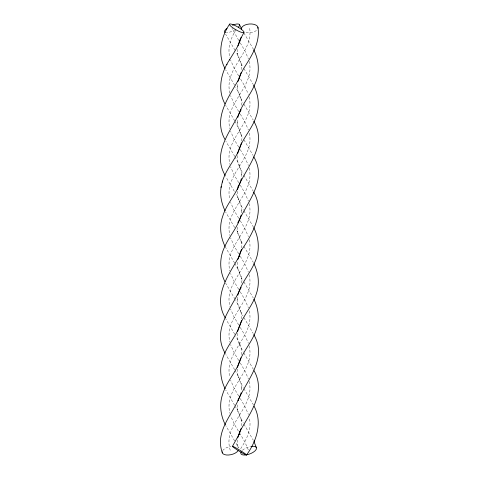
<?xml version="1.0" encoding="UTF-8"?>
<svg xmlns="http://www.w3.org/2000/svg" width="479" height="479" viewBox="0 0 479 479"><rect width="100%" height="100%" fill="white"/><g stroke="black" fill="none" stroke-linecap="round" stroke-linejoin="round"><path stroke-width="0.36" stroke-dasharray="2.4 1.8" d="M237.398 49.385L237.566 54.259L237.392 53.175L238.249 56.791L239.668 60.54L242.937 66.803M237.428 84.466L237.255 86.561L237.189 85.424C237.267 91.549 239.907 97.255 242.961 102.44M237.374 120.235L237.207 122.343L237.243 121.205C237.327 127.282 239.937 132.946 242.967 138.09M241.602 69.497L241.434 64.623L241.59 65.713L240.733 62.102L239.32 58.36L236.057 52.109M237.392 155.591L237.56 160.471L238.404 164.022L239.787 167.68L239.464 166.937L243.158 173.955M241.59 105.272L241.422 100.404L240.584 96.878L240.823 97.836L239.398 94.058L235.758 87.148M237.41 191.372L237.578 196.246L238.416 199.779L238.135 198.833L239.566 202.623L243.224 209.568M241.596 141.054L241.428 136.174L240.59 132.635L240.931 133.563L239.488 129.749L235.123 121.564M237.404 227.148L237.572 232.022L237.368 230.938L238.231 234.56L239.65 238.32L242.925 244.601M241.65 176.41L241.823 174.302L241.739 175.446L240.608 168.386L239.225 164.716L235.189 157.154M237.434 262.229L237.548 267.797L237.452 266.701L238.308 270.3L239.71 274.024L242.955 280.239M241.536 212.886L241.763 210.083L241.787 211.221C241.703 205.114 239.081 199.432 236.033 194.258M237.446 297.297L237.219 300.099L237.231 298.962C237.315 305.057 239.931 310.727 242.967 315.883M241.554 247.954L241.44 242.386L241.572 243.482L240.715 239.877L239.308 236.141L236.051 229.908M237.386 333.354L237.554 338.234L238.398 341.79L239.781 345.455L239.434 344.724L243.14 351.76M241.59 283.035L241.422 278.161L241.661 279.239L240.799 275.611L239.374 271.838L235.069 263.767M237.404 369.129L237.578 374.009L238.416 377.542L238.105 376.608L239.542 380.41L243.206 387.367M241.596 318.816L241.422 313.937L240.584 310.398L240.901 311.338L239.464 307.536L235.794 300.567M237.41 404.911L237.578 409.779L237.344 408.701L238.207 412.335L239.626 416.101L243.254 422.987M241.614 354.592L241.446 349.712L240.602 346.155L239.219 342.491L239.572 343.215L235.86 336.174M237.446 439.991L237.554 445.56L237.434 444.464L238.225 447.793M241.608 389.948L241.775 387.84L241.769 388.984C241.691 382.428 238.656 376.416 235.375 370.902M241.56 425.717L241.452 420.149L241.554 421.245L240.697 417.646L239.29 413.922L235.375 406.539M236.039 29.614C230.986 37.847 227.124 47.864 229.902 57.558M240.674 448.751C246.481 439.626 252.152 428.747 249.248 417.634M243.913 32.949L253.385 49.175M238.722 40.41L232.034 28.345M240.278 42.948L244.781 50.57L248.403 58.827M235.051 50.349L225.603 34.123M243.943 68.563L253.319 84.627M238.722 75.969L234.219 68.353L230.597 60.097M240.674 79.149L244.781 86.13L248.403 94.387M234.698 85.34L225.627 69.76M243.961 104.183L253.235 120.085M238.722 111.535L234.219 103.913L230.597 95.656M240.278 114.074L244.781 121.696L248.403 129.953M234.74 120.936L225.579 105.2M243.955 139.814L253.146 155.525M238.722 147.101L234.219 139.479L230.597 131.222M240.278 149.64L244.781 157.262L248.403 165.512M234.8 156.519L225.86 141.269M243.847 175.158L253.439 191.588M238.722 182.661L234.219 175.039L230.597 166.788M240.278 185.199L244.781 192.821L248.403 201.078M234.297 191.313L225.807 176.697M243.901 210.754L253.397 227.028M238.722 218.226L234.219 210.604L230.597 202.348M240.278 220.765L244.781 228.387L248.403 236.644M234.668 227.537L225.711 212.155M243.937 246.362L253.337 262.474M238.722 253.786L234.219 246.17L230.597 237.913M240.278 256.331L244.781 263.947L248.403 272.204M234.686 263.151L225.028 246.368M243.955 281.981L253.259 297.926M238.722 289.352L234.219 281.73L230.597 273.473M240.278 291.891L244.781 299.513L248.403 307.769M235.111 299.375L225.585 283.053M243.955 317.613L253.163 333.396M238.722 324.918L234.219 317.296L230.597 309.039M240.278 327.456L244.781 335.078L248.403 343.335M234.782 334.33L225.555 318.487M243.835 352.969L253.445 369.441M238.722 360.477L234.219 352.861L230.597 344.605M240.278 363.022L244.781 370.638L248.403 378.895M234.668 369.722L225.831 354.538M243.889 388.565L253.409 404.875M238.722 396.043L234.219 388.421L230.597 380.164M240.278 398.582L244.781 406.204L248.403 414.461M234.668 405.342L225.735 390.002M243.931 424.166L253.355 440.321M238.326 430.968L234.219 423.987L230.597 415.73M239.5 432.878L244.781 441.77L248.643 450.655M234.68 440.955L225.657 425.454M236.075 443.338L238.386 447.661M249.098 61.366C255.756 86.687 223.244 103.356 229.902 128.683M249.098 96.932C255.756 122.253 223.244 138.922 229.902 164.243M249.248 133.126C255.157 158.016 223.843 174.29 229.752 199.174M249.098 168.057C255.756 193.378 223.244 210.047 229.902 235.375M229.902 93.118C223.507 68.557 253.409 52.636 249.697 28.345M249.098 203.617C255.756 228.944 223.244 245.613 229.902 270.934M249.248 239.817C255.199 264.887 223.292 281.365 229.902 306.5M249.098 274.748C255.756 300.07 223.244 316.739 229.902 342.06M249.248 310.943C255.157 335.833 223.843 352.107 229.752 376.991M249.098 345.874C255.756 371.195 223.244 387.864 229.902 413.191M249.098 381.434C255.828 407.318 221.693 424.586 230.357 450.655M242.428 450.278A8.335 3.485 -20.7 0 1 250.433 446.53M256.415 30.518A8.335 4.353 -4.6 0 1 244.793 32.153M222.657 450.655A8.335 4.06 -13.3 0 1 230.98 446.416M235.452 29.5A8.335 2.676 -26.2 0 1 226.393 32.734"/><path stroke-width="0.72" d="M221.274 186.397C219.55 194.708 221.514 203.365 225.106 210.928M222.298 182.104C226.076 167.794 238.105 157.22 241.446 142.778M237.907 45.876L239.787 40.104L239.494 40.859L243.907 32.59A8.335 1.682 29.8 0 0 234.429 25.249A8.335 1.682 29.8 0 0 231.968 27.183A8.335 1.682 29.8 0 0 243.907 32.59M241.129 37.248C239.255 45.505 233.896 52.373 229.734 59.564L229.585 59.815M237.877 81.64L239.769 75.826L243.799 68.252C251.565 56.085 260.546 42.35 257.912 27.183M241.266 72.299L239.213 78.79L239.518 78.047C229.172 96.465 212.64 117.583 224.926 139.371M221.029 187.475L222.525 181.14M237.829 117.403C240.853 105.284 250.086 96.028 254.714 84.585C259.941 73.622 259.289 60.486 253.69 49.798M240.919 109.481L240.584 110.894L240.853 109.942C231.752 130.539 211.239 151.747 225.202 175.476M237.59 153.879C240.859 139.814 252.313 129.444 256.433 115.667C259.899 105.661 258.343 94.561 253.625 85.244M237.5 189.63L238.416 185.756L238.189 186.72C247.392 166.213 267.575 144.939 253.84 121.307M241.368 178.535C238.117 192.522 226.729 202.839 222.627 216.544C219.148 226.286 220.544 237.195 225.028 246.368M238.075 222.933L238.416 221.52L238.087 222.448C247.224 201.887 267.719 180.433 253.768 156.795M241.141 215.011C238.093 227.046 229.058 236.309 224.292 247.625C219.22 258.373 219.633 271.24 224.974 281.802M237.889 259.408L239.775 253.601L241.656 249.787L241.398 250.295C252.649 233.722 265.288 212.053 253.744 192.217M241.272 250.062L239.219 256.564L239.548 255.828C229.004 274.431 212.407 295.938 225.244 317.858M237.841 295.166C240.871 283.089 250.032 273.832 254.714 262.444C259.917 251.481 259.307 238.332 253.702 227.651M240.919 287.244L240.584 288.663L240.877 287.717C231.782 308.326 211.191 329.588 225.232 353.322M237.608 331.642C240.871 317.613 252.295 307.267 256.409 293.525C259.834 283.76 258.444 272.886 253.948 263.713M241.47 320.547C238.177 334.701 226.651 345.137 222.501 359.005C219.262 368.806 220.55 379.619 225.13 388.774M237.524 367.399C240.823 353.239 252.349 342.796 256.505 328.923C259.738 319.122 258.45 308.308 253.864 299.153M241.045 357.741C237.273 371.051 226.603 381.14 222.597 394.403C219.083 404.384 220.621 415.527 225.352 424.837M238.081 400.695L238.416 399.282L238.117 400.222C247.212 379.613 267.815 358.346 253.762 334.611M241.153 392.78C234.908 412.76 214.089 429.873 222.334 452.853M237.728 437.884L239.781 431.375L239.446 432.112C249.804 413.658 266.378 392.529 254.068 370.704M241.111 428.537L239.219 434.339L239.578 433.615L232.477 446.266M246.523 455.05A8.335 0.575 31.6 0 0 236.931 448.464A8.335 0.575 31.6 0 0 235.045 448.464A8.335 0.575 31.6 0 0 246.523 455.05C256.6 441.159 262.839 422.209 254.026 406.126M229.734 59.564C220.885 72.401 217.232 89.675 224.962 103.949M254.349 441.027L254.708 440.303M229.627 24.094C220.915 37.009 217.274 54.259 225.016 68.515M226.789 64.701L227.07 64.204M239.446 24.549L241.536 28.794M253.966 441.56L256.367 447.554M251.098 446.416A8.335 3.485 -20.7 0 1 256.145 449.524A8.335 3.485 -20.7 0 1 246.188 454.9A8.335 3.485 -20.7 0 1 241.141 451.793M241.482 29.5A8.335 4.353 -4.6 0 1 249.499 23.992A8.335 4.353 -4.6 0 1 257.965 28.321M238.057 450.655A8.335 4.06 -13.3 0 1 228.675 455.014A8.335 4.06 -13.3 0 1 222.214 451.793M232.453 25.219A8.335 2.676 -26.2 0 1 238.368 27.225M225.274 32.578A8.335 2.676 -26.2 0 1 226.986 28.321"/></g></svg>
